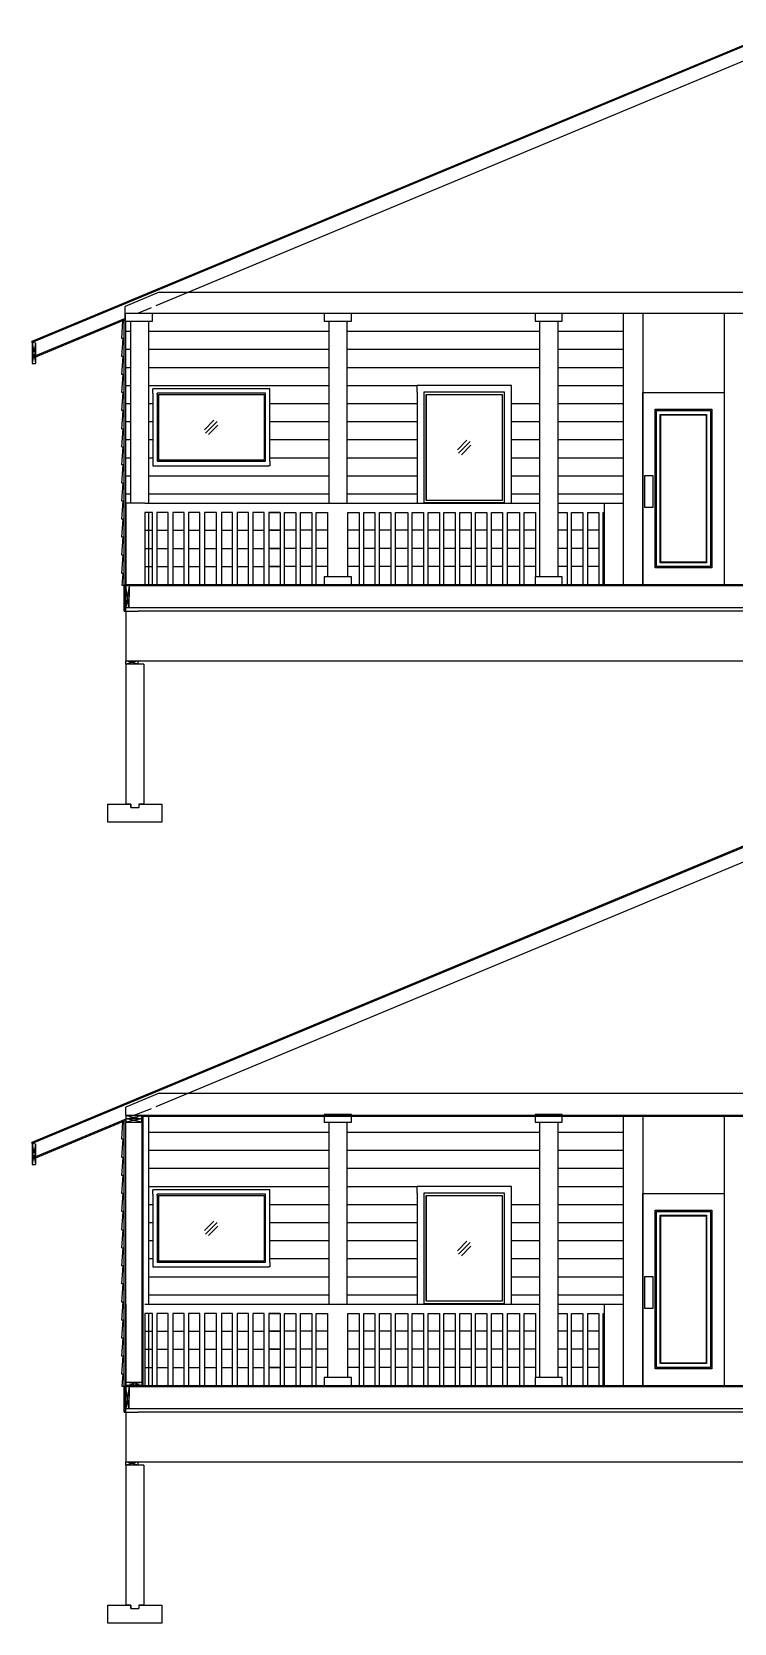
# Model space of a CAD drawing. Header units: inches. Extents: x -6828 to 2813, y -88 to 4822.
# Drawn here: x 1282 to 1593, y 361 to 1066 of the extents above; entities that cross this region are included whole.
import ezdxf

# ---------------------------------------------------------------- set-up
doc = ezdxf.new("R2010")
doc.units = ezdxf.units.IN

msp = doc.modelspace()

# ---------------------------------------------------------------- linework, layer by layer
for p, q in [((1611.47, 1065.79), (1282.31, 928.64)), ((1611.47, 1065.25), (1282.5, 928.18)), ((1611.47, 1058.75), (1337.16, 944.45)), ((1338.7, 950.51), (1323.66, 944.24)), ((1323.66, 941.08), (1323.66, 944.24)), ((1338.7, 950.51), (1871.24, 950.51)), ((1323.66, 938.83), (1284, 922.3)), ((1323.16, 938.08), (1284, 921.76)), ((1322.16, 930.08), (1322.64, 937.86)), ((1323.16, 809.33), (1323.16, 938.08)), ((1323.16, 938.08), (1323.66, 938.08)), ((1891.78, 941.08), (1323.66, 941.08)), ((1323.66, 938.08), (1323.66, 941.08)), ((1323.91, 809.33), (1323.91, 937.61)), ((1325.91, 937.61), (1325.91, 857.08)), ((1335.17, 943.62), (1329.06, 941.08)), ((1333.91, 937.61), (1333.91, 857.08)), ((1413.75, 937.61), (1413.75, 857.08)), ((1413.75, 937.53), (1413.91, 937.61)), ((1421.75, 937.53), (1421.59, 937.61)), ((1421.75, 937.61), (1421.75, 857.08)), ((1421.75, 937.61), (1421.75, 937.53)), ((1507.06, 937.61), (1507.06, 824.55)), ((1515.06, 937.61), (1515.06, 824.55)), ((1544.05, 941.08), (1544.05, 821.08)), ((1552.72, 941.08), (1552.72, 821.08)), ((1588.72, 941.08), (1588.72, 821.08)), ((1322.66, 930.08), (1322.16, 930.08)), ((1322.16, 922.08), (1322.66, 930.08)), ((1325.91, 933.08), (1323.91, 933.08)), ((1413.75, 933.08), (1333.91, 933.08)), ((1507.06, 933.08), (1421.75, 933.08)), ((1544.05, 933.08), (1515.06, 933.08)), ((1282.5, 928.18), (1282.31, 928.64)), ((1282.5, 928.18), (1284, 928.13)), ((1282.5, 928.18), (1282.5, 918.93)), ((1282.5, 928.18), (1284, 918.93)), ((1284, 928.13), (1282.5, 918.93)), ((1284, 928.13), (1284, 918.93)), ((1325.91, 925.08), (1323.91, 925.08)), ((1413.75, 925.08), (1333.91, 925.08)), ((1507.06, 925.08), (1421.75, 925.08)), ((1544.05, 925.08), (1515.06, 925.08)), ((1282.5, 918.93), (1284, 918.93)), ((1322.66, 922.08), (1322.16, 922.08)), ((1322.16, 914.08), (1322.66, 922.08)), ((1325.91, 917.08), (1323.91, 917.08)), ((1413.75, 917.08), (1333.91, 917.08)), ((1507.06, 917.08), (1421.75, 917.08)), ((1544.05, 917.08), (1515.06, 917.08)), ((1322.66, 914.08), (1322.16, 914.08)), ((1322.16, 906.08), (1322.66, 914.08)), ((1325.91, 909.08), (1323.91, 909.08)), ((1413.75, 909.08), (1333.91, 909.08)), ((1452.85, 909.08), (1421.75, 909.08)), ((1494.54, 909.23), (1452.85, 909.23)), ((1452.85, 906.23), (1452.85, 909.23)), ((1494.54, 857.08), (1494.54, 909.23)), ((1544.05, 909.08), (1515.06, 909.08)), ((1322.66, 906.08), (1322.16, 906.08)), ((1322.16, 898.08), (1322.66, 906.08)), ((1387.68, 907.73), (1335.85, 907.73)), ((1335.85, 905.73), (1335.85, 907.73)), ((1335.85, 905.73), (1335.85, 873.75)), ((1385.68, 905.73), (1337.85, 905.73)), ((1337.85, 905.23), (1337.85, 905.73)), ((1337.85, 905.23), (1337.85, 875.66)), ((1338.35, 905.23), (1338.35, 876.16)), ((1385.18, 905.23), (1385.18, 876.16)), ((1385.68, 875.66), (1385.68, 905.73)), ((1387.68, 875.66), (1387.68, 907.73)), ((1452.85, 906.23), (1452.85, 857.08)), ((1455.85, 906.23), (1455.85, 857.34)), ((1491.54, 906.23), (1455.85, 906.23)), ((1456.85, 905.23), (1456.85, 858.34)), ((1490.54, 905.23), (1490.54, 858.34)), ((1491.54, 857.34), (1491.54, 906.23)), ((1552.72, 821.08), (1552.72, 906.08)), ((1552.72, 906.08), (1588.72, 906.08)), ((1322.66, 898.08), (1322.16, 898.08)), ((1322.16, 890.01), (1322.66, 898.01)), ((1325.91, 901.08), (1323.91, 901.08)), ((1335.85, 901.08), (1333.91, 901.08)), ((1413.75, 901.08), (1387.68, 901.08)), ((1452.85, 901.08), (1421.75, 901.08)), ((1507.06, 901.08), (1494.54, 901.08)), ((1544.05, 901.08), (1515.06, 901.08)), ((1322.16, 882.01), (1322.66, 890.01)), ((1322.16, 890.01), (1322.66, 890.01)), ((1325.91, 893.08), (1323.91, 893.08)), ((1335.85, 893.08), (1333.91, 893.08)), ((1358.72, 889.63), (1362.92, 893.83)), ((1359.18, 888.11), (1364.35, 893.28)), ((1360.49, 887.43), (1364.69, 891.63)), ((1413.75, 893.08), (1387.68, 893.08)), ((1452.85, 893.08), (1421.75, 893.08)), ((1507.06, 893.08), (1494.54, 893.08)), ((1544.05, 893.08), (1515.06, 893.08)), ((1322.16, 874.01), (1322.66, 882.01)), ((1322.16, 882.01), (1322.66, 882.01)), ((1325.91, 885.08), (1323.91, 885.08)), ((1335.85, 885.08), (1333.91, 885.08)), ((1413.75, 885.08), (1387.68, 885.08)), ((1452.85, 885.08), (1421.75, 885.08)), ((1470.65, 880.71), (1474.86, 884.92)), ((1471.11, 879.2), (1476.28, 884.37)), ((1472.42, 878.52), (1476.62, 882.72)), ((1507.06, 885.08), (1494.54, 885.08)), ((1544.05, 885.08), (1515.06, 885.08)), ((1322.66, 874.01), (1322.16, 874.01)), ((1322.16, 866.01), (1322.66, 874.01)), ((1325.91, 877.08), (1323.91, 877.08)), ((1335.85, 877.08), (1333.91, 877.08)), ((1335.85, 873.75), (1335.85, 873.66)), ((1337.85, 875.66), (1385.68, 875.66)), ((1413.75, 877.08), (1387.68, 877.08)), ((1387.68, 875.66), (1387.68, 873.66)), ((1452.85, 877.08), (1421.75, 877.08)), ((1507.06, 877.08), (1494.54, 877.08)), ((1544.05, 877.08), (1515.06, 877.08)), ((1325.91, 869.08), (1323.91, 869.08)), ((1413.75, 869.08), (1333.91, 869.08)), ((1335.85, 873.66), (1387.24, 873.66)), ((1387.68, 873.66), (1387.24, 873.66)), ((1452.85, 869.08), (1421.75, 869.08)), ((1507.06, 869.08), (1494.54, 869.08)), ((1544.05, 869.08), (1515.06, 869.08)), ((1322.66, 866.01), (1322.16, 866.01)), ((1322.16, 858.01), (1322.66, 866.01)), ((1325.91, 861.08), (1323.91, 861.08)), ((1413.75, 861.08), (1333.91, 861.08)), ((1452.85, 861.08), (1421.75, 861.08)), ((1507.06, 861.08), (1494.54, 861.08)), ((1544.05, 861.08), (1515.06, 861.08)), ((1322.66, 858.01), (1322.16, 858.01)), ((1322.16, 850.01), (1322.66, 858.01)), ((1323.91, 857.08), (1323.91, 821.08)), ((1332.35, 857.08), (1323.91, 857.08)), ((1332.35, 857.08), (1413.75, 857.08)), ((1332.35, 852.9), (1332.35, 821.08)), ((1335.69, 852.9), (1332.35, 852.9)), ((1333.91, 852.9), (1333.91, 821.08)), ((1335.69, 821.08), (1335.69, 852.9)), ((1342.69, 852.9), (1337.69, 852.9)), ((1337.69, 852.9), (1337.69, 821.08)), ((1342.69, 852.9), (1337.69, 852.9)), ((1337.69, 852.9), (1337.69, 821.08)), ((1342.69, 821.08), (1342.69, 852.9)), ((1342.69, 821.08), (1342.69, 852.9)), ((1349.69, 852.9), (1344.69, 852.9)), ((1344.69, 852.9), (1344.69, 821.08)), ((1349.69, 821.08), (1349.69, 852.9)), ((1356.69, 852.9), (1351.69, 852.9)), ((1351.69, 852.9), (1351.69, 821.08)), ((1356.69, 821.08), (1356.69, 852.9)), ((1364.06, 852.9), (1358.69, 852.9)), ((1358.69, 852.9), (1358.69, 821.08)), ((1364.06, 821.08), (1364.06, 852.9)), ((1371.19, 852.9), (1366.19, 852.9)), ((1366.19, 852.9), (1366.19, 821.08)), ((1371.19, 821.08), (1371.19, 852.9)), ((1378.19, 852.9), (1373.19, 852.9)), ((1373.19, 852.9), (1373.19, 821.08)), ((1378.19, 821.08), (1378.19, 852.9)), ((1385.19, 852.9), (1380.19, 852.9)), ((1380.19, 852.9), (1380.19, 821.08)), ((1385.15, 857.08), (1413.75, 857.08)), ((1385.19, 821.08), (1385.19, 852.9)), ((1387.19, 852.9), (1392.19, 852.9)), ((1387.19, 852.9), (1387.19, 821.08)), ((1392.19, 852.9), (1387.19, 852.9)), ((1392.19, 852.9), (1387.19, 852.9)), ((1387.19, 852.9), (1387.19, 821.08)), ((1392.19, 852.9), (1392.19, 821.08)), ((1394.19, 852.9), (1399.19, 852.9)), ((1394.19, 821.08), (1394.19, 852.9)), ((1394.19, 852.9), (1399.19, 852.9)), ((1399.19, 852.9), (1399.19, 821.08)), ((1401.19, 852.9), (1406.19, 852.9)), ((1401.19, 821.08), (1401.19, 852.9)), ((1406.19, 852.9), (1406.19, 821.08)), ((1408.19, 852.9), (1413.15, 852.9)), ((1408.19, 852.9), (1413.19, 852.9)), ((1408.19, 821.08), (1408.19, 852.9)), ((1413.15, 852.9), (1413.15, 824.55)), ((1413.75, 857.08), (1421.75, 857.08)), ((1421.75, 857.08), (1452.85, 857.08)), ((1421.75, 857.08), (1452.85, 857.08)), ((1422.19, 852.9), (1427.19, 852.9)), ((1422.19, 824.55), (1422.19, 852.9)), ((1427.19, 852.9), (1427.19, 821.08)), ((1429.19, 852.9), (1434.19, 852.9)), ((1429.19, 821.08), (1429.19, 852.9)), ((1434.19, 852.9), (1434.19, 821.08)), ((1436.19, 852.9), (1441.19, 852.9)), ((1436.19, 821.08), (1436.19, 852.9)), ((1441.19, 852.9), (1441.19, 821.08)), ((1443.31, 852.9), (1448.69, 852.9)), ((1443.31, 821.08), (1443.31, 852.9)), ((1448.69, 852.9), (1448.69, 821.08)), ((1450.69, 852.9), (1455.69, 852.9)), ((1450.69, 821.08), (1450.69, 852.9)), ((1452.85, 857.08), (1494.54, 857.08)), ((1455.69, 852.9), (1455.69, 821.08)), ((1455.85, 857.34), (1491.54, 857.34)), ((1457.69, 852.9), (1462.69, 852.9)), ((1457.69, 821.08), (1457.69, 852.9)), ((1462.69, 852.9), (1462.69, 821.08)), ((1464.69, 852.9), (1469.69, 852.9)), ((1464.69, 821.08), (1464.69, 852.9)), ((1464.69, 852.9), (1469.69, 852.9)), ((1464.69, 821.08), (1464.69, 852.9)), ((1469.69, 852.9), (1469.69, 821.08)), ((1469.69, 852.9), (1469.69, 821.08)), ((1471.69, 852.9), (1476.69, 852.9)), ((1471.69, 821.08), (1471.69, 852.9)), ((1476.69, 852.9), (1476.69, 821.08)), ((1478.69, 852.9), (1483.69, 852.9)), ((1478.69, 821.08), (1478.69, 852.9)), ((1483.69, 852.9), (1483.69, 821.08)), ((1485.69, 852.9), (1490.69, 852.9)), ((1485.69, 821.08), (1485.69, 852.9)), ((1490.69, 852.9), (1490.69, 821.08)), ((1492.81, 852.9), (1498.19, 852.9)), ((1492.81, 821.08), (1492.81, 852.9)), ((1494.54, 857.08), (1507.06, 857.08)), ((1494.54, 857.08), (1507.06, 857.08)), ((1498.19, 852.9), (1498.19, 821.08)), ((1500.19, 852.9), (1505.19, 852.9)), ((1500.19, 821.08), (1500.19, 852.9)), ((1505.19, 852.9), (1505.19, 824.55)), ((1515.06, 857.08), (1544.05, 857.08)), ((1515.06, 857.08), (1544.05, 857.08)), ((1515.06, 852.9), (1519.19, 852.9)), ((1515.06, 852.9), (1519.19, 852.9)), ((1519.19, 852.9), (1519.19, 821.08)), ((1519.19, 852.9), (1519.19, 821.08)), ((1521.19, 852.9), (1526.19, 852.9)), ((1521.19, 821.08), (1521.19, 852.9)), ((1526.19, 852.9), (1526.19, 821.08)), ((1528.19, 852.9), (1533.19, 852.9)), ((1528.19, 852.9), (1528.19, 821.08)), ((1533.19, 852.9), (1533.19, 821.08)), ((1533.19, 852.9), (1533.19, 821.08)), ((1535.19, 821.08), (1535.19, 852.9)), ((1535.19, 852.9), (1535.6, 852.9)), ((1535.6, 857.08), (1535.6, 821.08)), ((1535.6, 857.08), (1535.6, 821.08)), ((1544.05, 857.08), (1544.05, 821.08)), ((1544.05, 857.08), (1544.05, 821.08)), ((1322.66, 850.01), (1322.16, 850.01)), ((1322.16, 842.01), (1322.66, 850.01)), ((1387.19, 852.38), (1387.19, 820.56)), ((1322.66, 842.01), (1322.16, 842.01)), ((1322.16, 834.01), (1322.66, 842.01)), ((1332.35, 845.08), (1335.69, 845.08)), ((1332.35, 845.08), (1335.69, 845.08)), ((1337.69, 845.08), (1342.69, 845.08)), ((1337.69, 845.08), (1342.69, 845.08)), ((1344.69, 845.08), (1349.69, 845.08)), ((1344.69, 845.08), (1349.69, 845.08)), ((1351.69, 845.08), (1356.69, 845.08)), ((1351.69, 845.08), (1356.69, 845.08)), ((1358.69, 845.08), (1364.06, 845.08)), ((1358.69, 845.08), (1364.06, 845.08)), ((1366.19, 845.08), (1371.19, 845.08)), ((1366.19, 845.08), (1371.19, 845.08)), ((1373.19, 845.08), (1378.19, 845.08)), ((1373.19, 845.08), (1378.19, 845.08)), ((1380.19, 845.08), (1385.19, 845.08)), ((1380.19, 845.08), (1385.19, 845.08)), ((1392.19, 845.08), (1387.19, 845.08)), ((1392.19, 845.08), (1387.19, 845.08)), ((1387.19, 845.08), (1392.19, 845.08)), ((1399.19, 845.08), (1394.19, 845.08)), ((1399.19, 845.08), (1394.19, 845.08)), ((1406.19, 845.08), (1401.19, 845.08)), ((1406.19, 845.08), (1401.19, 845.08)), ((1413.15, 845.08), (1408.19, 845.08)), ((1413.15, 845.08), (1408.19, 845.08)), ((1413.19, 845.08), (1413.15, 845.08)), ((1427.19, 845.08), (1422.19, 845.08)), ((1427.19, 845.08), (1422.19, 845.08)), ((1434.19, 845.08), (1429.19, 845.08)), ((1434.19, 845.08), (1429.19, 845.08)), ((1441.19, 845.08), (1436.19, 845.08)), ((1441.19, 845.08), (1436.19, 845.08)), ((1448.69, 845.08), (1443.31, 845.08)), ((1448.69, 845.08), (1443.31, 845.08)), ((1455.69, 845.08), (1450.69, 845.08)), ((1455.69, 845.08), (1450.69, 845.08)), ((1462.69, 845.08), (1457.69, 845.08)), ((1462.69, 845.08), (1457.69, 845.08)), ((1469.69, 845.08), (1464.69, 845.08)), ((1469.69, 845.08), (1464.69, 845.08)), ((1476.69, 845.08), (1471.69, 845.08)), ((1476.69, 845.08), (1471.69, 845.08)), ((1483.69, 845.08), (1478.69, 845.08)), ((1483.69, 845.08), (1478.69, 845.08)), ((1490.69, 845.08), (1485.69, 845.08)), ((1490.69, 845.08), (1485.69, 845.08)), ((1498.19, 845.08), (1492.81, 845.08)), ((1498.19, 845.08), (1492.81, 845.08)), ((1505.19, 845.08), (1500.19, 845.08)), ((1505.19, 845.08), (1500.19, 845.08)), ((1519.19, 845.08), (1515.06, 845.08)), ((1519.19, 845.08), (1515.06, 845.08)), ((1526.19, 845.08), (1521.19, 845.08)), ((1526.19, 845.08), (1521.19, 845.08)), ((1533.19, 845.08), (1528.19, 845.08)), ((1533.19, 845.08), (1528.19, 845.08)), ((1535.6, 845.08), (1535.19, 845.08)), ((1535.6, 845.08), (1535.19, 845.08)), ((1322.66, 834.01), (1322.16, 834.01)), ((1322.16, 826.01), (1322.66, 834.01)), ((1332.35, 837.08), (1335.69, 837.08)), ((1337.69, 837.08), (1342.69, 837.08)), ((1344.69, 837.08), (1349.69, 837.08)), ((1351.69, 837.08), (1356.69, 837.08)), ((1358.69, 837.08), (1363.28, 837.08)), ((1363.28, 837.08), (1364.06, 837.08)), ((1366.19, 837.08), (1371.19, 837.08)), ((1373.19, 837.08), (1378.19, 837.08)), ((1380.19, 837.08), (1385.19, 837.08)), ((1392.19, 837.08), (1387.19, 837.08)), ((1387.19, 837.08), (1392.19, 837.08)), ((1399.19, 837.08), (1394.19, 837.08)), ((1406.19, 837.08), (1401.19, 837.08)), ((1413.19, 837.08), (1408.19, 837.08)), ((1427.19, 837.08), (1422.19, 837.08)), ((1434.19, 837.08), (1429.19, 837.08)), ((1441.19, 837.08), (1436.19, 837.08)), ((1448.69, 837.08), (1443.31, 837.08)), ((1455.69, 837.08), (1450.69, 837.08)), ((1462.69, 837.08), (1457.69, 837.08)), ((1469.69, 837.08), (1464.69, 837.08)), ((1476.69, 837.08), (1471.69, 837.08)), ((1483.69, 837.08), (1478.69, 837.08)), ((1490.69, 837.08), (1485.69, 837.08)), ((1493.59, 837.08), (1492.81, 837.08)), ((1498.19, 837.08), (1493.59, 837.08)), ((1505.19, 837.08), (1500.19, 837.08)), ((1519.19, 837.08), (1515.06, 837.08)), ((1526.19, 837.08), (1521.19, 837.08)), ((1533.19, 837.08), (1528.19, 837.08)), ((1535.6, 837.08), (1535.19, 837.08)), ((1322.66, 826.01), (1322.16, 826.01)), ((1322.32, 820.58), (1322.66, 826.01)), ((1332.35, 829.08), (1335.69, 829.08)), ((1337.69, 829.08), (1342.69, 829.08)), ((1344.69, 829.08), (1349.69, 829.08)), ((1351.69, 829.08), (1356.69, 829.08)), ((1358.69, 829.08), (1364.06, 829.08)), ((1366.19, 829.08), (1371.19, 829.08)), ((1373.19, 829.08), (1378.19, 829.08)), ((1380.19, 829.08), (1385.19, 829.08)), ((1392.19, 829.08), (1387.19, 829.08)), ((1387.19, 829.08), (1392.19, 829.08)), ((1399.19, 829.08), (1394.19, 829.08)), ((1406.19, 829.08), (1401.19, 829.08)), ((1413.15, 829.08), (1408.19, 829.08)), ((1413.19, 829.08), (1413.15, 829.08)), ((1427.19, 829.08), (1422.19, 829.08)), ((1434.19, 829.08), (1429.19, 829.08)), ((1441.19, 829.08), (1436.19, 829.08)), ((1448.69, 829.08), (1443.31, 829.08)), ((1455.69, 829.08), (1450.69, 829.08)), ((1462.69, 829.08), (1457.69, 829.08)), ((1469.69, 829.08), (1464.69, 829.08)), ((1476.69, 829.08), (1471.69, 829.08)), ((1483.69, 829.08), (1478.69, 829.08)), ((1490.69, 829.08), (1485.69, 829.08)), ((1498.19, 829.08), (1492.81, 829.08)), ((1505.19, 829.08), (1500.19, 829.08)), ((1519.19, 829.08), (1515.06, 829.08)), ((1526.19, 829.08), (1521.19, 829.08)), ((1533.19, 829.08), (1528.19, 829.08)), ((1535.6, 829.08), (1535.19, 829.08)), ((1323.16, 820.58), (1322.32, 820.58)), ((1323.16, 821.08), (1323.16, 820.58)), ((1323.16, 820.58), (1899.78, 820.58)), ((1323.16, 820.58), (1323.16, 810.83)), ((1323.91, 821.08), (1323.91, 822.58)), ((1323.91, 821.08), (1899.78, 821.08)), ((1323.91, 820.58), (1325.41, 820.56)), ((1325.28, 810.83), (1323.91, 820.58)), ((1325.41, 820.56), (1323.91, 810.83)), ((1325.41, 820.56), (1325.28, 810.83)), ((1323.16, 810.83), (1323.16, 809.33)), ((1323.16, 810.83), (1323.16, 809.33)), ((1323.91, 810.83), (1899.78, 810.83)), ((1323.16, 809.33), (1328.66, 809.33)), ((1323.16, 809.33), (1329.41, 809.33)), ((1323.91, 809.33), (1329.41, 809.33)), ((1323.91, 809.33), (1323.91, 787.33)), ((1899.03, 809.33), (1329.41, 809.33)), ((1329.41, 785.83), (1323.91, 787.33)), ((1329.41, 787.33), (1323.91, 785.83)), ((1323.91, 787.33), (1899.78, 787.33)), ((1323.91, 787.33), (1329.41, 787.33)), ((1323.91, 785.83), (1323.91, 787.33)), ((1323.91, 785.83), (1323.91, 723.83)), ((1331.91, 785.83), (1323.91, 785.83)), ((1329.41, 785.83), (1329.41, 787.33)), ((1331.91, 785.83), (1331.91, 779.83)), ((1331.91, 779.83), (1331.91, 723.83)), ((1326.16, 723.83), (1323.91, 723.83)), ((1326.16, 723.83), (1326.16, 722.33)), ((1326.16, 722.33), (1329.66, 722.33)), ((1331.91, 723.83), (1329.66, 723.83)), ((1611.47, 711.17), (1282.31, 574.01)), ((1611.47, 710.62), (1282.5, 573.55)), ((1611.47, 704.12), (1337.16, 589.83)), ((1338.7, 595.88), (1323.91, 589.72)), ((1338.7, 595.88), (1871.24, 595.88)), ((1323.91, 585.98), (1323.91, 589.72)), ((1892.03, 585.98), (1323.91, 585.98)), ((1323.91, 585.98), (1330.94, 584.48)), ((1323.94, 584.48), (1330.94, 585.98)), ((1335.17, 589), (1327.42, 585.98)), ((1892.03, 585.48), (1330.94, 585.48)), ((1331.44, 585.98), (1331.44, 466.45)), ((1333.91, 585.48), (1333.91, 502.45)), ((1544.05, 585.98), (1544.05, 466.45)), ((1552.72, 585.98), (1552.72, 466.45)), ((1588.72, 585.98), (1588.72, 466.45)), ((1323.91, 584.31), (1284, 567.68)), ((1323.91, 583.76), (1284, 567.14)), ((1322.16, 575.45), (1322.64, 583.24)), ((1323.16, 454.7), (1323.16, 583.45)), ((1330.94, 584.48), (1323.91, 582.98)), ((1330.94, 582.98), (1323.91, 584.48)), ((1323.91, 454.7), (1323.91, 582.98)), ((1330.94, 584.48), (1323.94, 584.48)), ((1330.94, 582.98), (1330.94, 466.45)), ((1413.75, 578.45), (1333.91, 578.45)), ((1413.75, 582.98), (1413.75, 502.45)), ((1413.75, 582.91), (1413.91, 582.98)), ((1421.75, 582.91), (1421.59, 582.98)), ((1421.75, 582.98), (1421.75, 502.45)), ((1421.75, 582.98), (1421.75, 582.91)), ((1507.06, 578.45), (1421.75, 578.45)), ((1507.06, 582.98), (1507.06, 469.92)), ((1515.06, 582.98), (1515.06, 469.92)), ((1544.05, 578.45), (1515.06, 578.45)), ((1282.5, 573.55), (1282.31, 574.01)), ((1282.5, 573.55), (1284, 573.5)), ((1282.5, 573.55), (1282.5, 564.3)), ((1282.5, 573.55), (1284, 564.3)), ((1284, 573.5), (1282.5, 564.3)), ((1284, 573.5), (1284, 564.3)), ((1322.66, 575.45), (1322.16, 575.45)), ((1322.16, 567.45), (1322.66, 575.45)), ((1282.5, 564.3), (1284, 564.3)), ((1322.66, 567.45), (1322.16, 567.45)), ((1322.16, 559.45), (1322.66, 567.45)), ((1413.75, 570.45), (1333.91, 570.45)), ((1507.06, 570.45), (1421.75, 570.45)), ((1544.05, 570.45), (1515.06, 570.45)), ((1322.66, 559.45), (1322.16, 559.45)), ((1322.16, 551.45), (1322.66, 559.45)), ((1413.75, 562.45), (1333.91, 562.45)), ((1507.06, 562.45), (1421.75, 562.45)), ((1544.05, 562.45), (1515.06, 562.45)), ((1322.66, 551.45), (1322.16, 551.45)), ((1322.16, 543.45), (1322.66, 551.45)), ((1413.75, 554.45), (1333.91, 554.45)), ((1387.68, 553.11), (1335.85, 553.11)), ((1335.85, 551.11), (1335.85, 553.11)), ((1335.85, 551.11), (1335.85, 519.13)), ((1385.68, 551.11), (1337.85, 551.11)), ((1337.85, 550.61), (1337.85, 551.11)), ((1337.85, 550.61), (1337.85, 521.04)), ((1338.35, 550.61), (1338.35, 521.54)), ((1385.18, 550.61), (1385.18, 521.54)), ((1385.68, 521.04), (1385.68, 551.11)), ((1387.68, 521.04), (1387.68, 553.11)), ((1452.85, 554.45), (1421.75, 554.45)), ((1494.54, 554.61), (1452.85, 554.61)), ((1452.85, 551.61), (1452.85, 554.61)), ((1452.85, 551.61), (1452.85, 502.45)), ((1455.85, 551.61), (1455.85, 502.71)), ((1491.54, 551.61), (1455.85, 551.61)), ((1456.85, 550.61), (1456.85, 503.71)), ((1490.54, 550.61), (1490.54, 503.71)), ((1491.54, 502.71), (1491.54, 551.61)), ((1494.54, 502.45), (1494.54, 554.61)), ((1544.05, 554.45), (1515.06, 554.45)), ((1552.72, 466.45), (1552.72, 551.45)), ((1552.72, 551.45), (1588.72, 551.45)), ((1322.66, 543.45), (1322.16, 543.45)), ((1322.16, 535.39), (1322.66, 543.39)), ((1335.85, 546.45), (1333.91, 546.45)), ((1413.75, 546.45), (1387.68, 546.45)), ((1452.85, 546.45), (1421.75, 546.45)), ((1507.06, 546.45), (1494.54, 546.45)), ((1544.05, 546.45), (1515.06, 546.45)), ((1335.85, 538.45), (1333.91, 538.45)), ((1358.72, 535), (1362.92, 539.21)), ((1359.18, 533.49), (1364.35, 538.66)), ((1360.49, 532.81), (1364.69, 537.01)), ((1413.75, 538.45), (1387.68, 538.45)), ((1452.85, 538.45), (1421.75, 538.45)), ((1507.06, 538.45), (1494.54, 538.45)), ((1544.05, 538.45), (1515.06, 538.45)), ((1322.16, 527.39), (1322.66, 535.39)), ((1322.16, 535.39), (1322.66, 535.39)), ((1335.85, 530.45), (1333.91, 530.45)), ((1413.75, 530.45), (1387.68, 530.45)), ((1452.85, 530.45), (1421.75, 530.45)), ((1470.65, 526.09), (1474.86, 530.29)), ((1471.11, 524.57), (1476.28, 529.74)), ((1507.06, 530.45), (1494.54, 530.45)), ((1544.05, 530.45), (1515.06, 530.45)), ((1322.16, 519.39), (1322.66, 527.39)), ((1322.16, 527.39), (1322.66, 527.39)), ((1335.85, 522.45), (1333.91, 522.45)), ((1413.75, 522.45), (1387.68, 522.45)), ((1452.85, 522.45), (1421.75, 522.45)), ((1472.42, 523.89), (1476.62, 528.1)), ((1507.06, 522.45), (1494.54, 522.45)), ((1544.05, 522.45), (1515.06, 522.45)), ((1322.66, 519.39), (1322.16, 519.39)), ((1322.16, 511.39), (1322.66, 519.39)), ((1413.75, 514.45), (1333.91, 514.45)), ((1335.85, 519.13), (1335.85, 519.04)), ((1335.85, 519.04), (1387.24, 519.04)), ((1337.85, 521.04), (1385.68, 521.04)), ((1387.68, 519.04), (1387.24, 519.04)), ((1387.68, 521.04), (1387.68, 519.04)), ((1452.85, 514.45), (1421.75, 514.45)), ((1507.06, 514.45), (1494.54, 514.45)), ((1544.05, 514.45), (1515.06, 514.45)), ((1322.66, 511.39), (1322.16, 511.39)), ((1322.16, 503.39), (1322.66, 511.39)), ((1322.66, 503.39), (1322.16, 503.39)), ((1322.16, 495.39), (1322.66, 503.39)), ((1323.91, 502.45), (1323.91, 466.45)), ((1332.35, 502.45), (1413.75, 502.45)), ((1413.75, 506.45), (1333.91, 506.45)), ((1385.15, 502.45), (1413.75, 502.45)), ((1413.75, 502.45), (1421.75, 502.45)), ((1452.85, 506.45), (1421.75, 506.45)), ((1421.75, 502.45), (1452.85, 502.45)), ((1421.75, 502.45), (1452.85, 502.45)), ((1452.85, 502.45), (1494.54, 502.45)), ((1455.85, 502.71), (1491.54, 502.71)), ((1507.06, 506.45), (1494.54, 506.45)), ((1494.54, 502.45), (1507.06, 502.45)), ((1494.54, 502.45), (1507.06, 502.45)), ((1544.05, 506.45), (1515.06, 506.45)), ((1515.06, 502.45), (1544.05, 502.45)), ((1515.06, 502.45), (1544.05, 502.45)), ((1535.6, 502.45), (1535.6, 466.45)), ((1535.6, 502.45), (1535.6, 466.45)), ((1544.05, 502.45), (1544.05, 466.45)), ((1544.05, 502.45), (1544.05, 466.45)), ((1322.66, 495.39), (1322.16, 495.39)), ((1322.16, 487.39), (1322.66, 495.39)), ((1332.35, 498.27), (1332.35, 466.45)), ((1335.69, 498.27), (1332.35, 498.27)), ((1333.91, 498.27), (1333.91, 466.45)), ((1335.69, 466.45), (1335.69, 498.27)), ((1342.69, 498.27), (1337.69, 498.27)), ((1337.69, 498.27), (1337.69, 466.45)), ((1342.69, 498.27), (1337.69, 498.27)), ((1337.69, 498.27), (1337.69, 466.45)), ((1342.69, 466.45), (1342.69, 498.27)), ((1342.69, 466.45), (1342.69, 498.27)), ((1349.69, 498.27), (1344.69, 498.27)), ((1344.69, 498.27), (1344.69, 466.45)), ((1349.69, 466.45), (1349.69, 498.27)), ((1356.69, 498.27), (1351.69, 498.27)), ((1351.69, 498.27), (1351.69, 466.45)), ((1356.69, 466.45), (1356.69, 498.27)), ((1364.06, 498.27), (1358.69, 498.27)), ((1358.69, 498.27), (1358.69, 466.45)), ((1364.06, 466.45), (1364.06, 498.27)), ((1371.19, 498.27), (1366.19, 498.27)), ((1366.19, 498.27), (1366.19, 466.45)), ((1371.19, 466.45), (1371.19, 498.27)), ((1378.19, 498.27), (1373.19, 498.27)), ((1373.19, 498.27), (1373.19, 466.45)), ((1378.19, 466.45), (1378.19, 498.27)), ((1385.19, 498.27), (1380.19, 498.27)), ((1380.19, 498.27), (1380.19, 466.45)), ((1385.19, 466.45), (1385.19, 498.27)), ((1387.19, 498.27), (1392.19, 498.27)), ((1387.19, 498.27), (1387.19, 466.45)), ((1392.19, 498.27), (1387.19, 498.27)), ((1392.19, 498.27), (1387.19, 498.27)), ((1387.19, 498.27), (1387.19, 466.45)), ((1387.19, 497.76), (1387.19, 465.94)), ((1392.19, 498.27), (1392.19, 466.45)), ((1394.19, 498.27), (1399.19, 498.27)), ((1394.19, 466.45), (1394.19, 498.27)), ((1394.19, 498.27), (1399.19, 498.27)), ((1399.19, 498.27), (1399.19, 466.45)), ((1401.19, 498.27), (1406.19, 498.27)), ((1401.19, 466.45), (1401.19, 498.27)), ((1406.19, 498.27), (1406.19, 466.45)), ((1408.19, 498.27), (1413.15, 498.27)), ((1408.19, 498.27), (1413.19, 498.27)), ((1408.19, 466.45), (1408.19, 498.27)), ((1413.15, 498.27), (1413.15, 469.92)), ((1422.19, 498.27), (1427.19, 498.27)), ((1422.19, 469.92), (1422.19, 498.27)), ((1427.19, 498.27), (1427.19, 466.45)), ((1429.19, 498.27), (1434.19, 498.27)), ((1429.19, 466.45), (1429.19, 498.27)), ((1434.19, 498.27), (1434.19, 466.45)), ((1436.19, 498.27), (1441.19, 498.27)), ((1436.19, 466.45), (1436.19, 498.27)), ((1441.19, 498.27), (1441.19, 466.45)), ((1443.31, 498.27), (1448.69, 498.27)), ((1443.31, 466.45), (1443.31, 498.27)), ((1448.69, 498.27), (1448.69, 466.45)), ((1450.69, 498.27), (1455.69, 498.27)), ((1450.69, 466.45), (1450.69, 498.27)), ((1455.69, 498.27), (1455.69, 466.45)), ((1457.69, 498.27), (1462.69, 498.27)), ((1457.69, 466.45), (1457.69, 498.27)), ((1462.69, 498.27), (1462.69, 466.45)), ((1464.69, 498.27), (1469.69, 498.27)), ((1464.69, 466.45), (1464.69, 498.27)), ((1464.69, 498.27), (1469.69, 498.27)), ((1464.69, 466.45), (1464.69, 498.27)), ((1469.69, 498.27), (1469.69, 466.45)), ((1469.69, 498.27), (1469.69, 466.45)), ((1471.69, 498.27), (1476.69, 498.27)), ((1471.69, 466.45), (1471.69, 498.27)), ((1476.69, 498.27), (1476.69, 466.45)), ((1478.69, 498.27), (1483.69, 498.27)), ((1478.69, 466.45), (1478.69, 498.27)), ((1483.69, 498.27), (1483.69, 466.45)), ((1485.69, 498.27), (1490.69, 498.27)), ((1485.69, 466.45), (1485.69, 498.27)), ((1490.69, 498.27), (1490.69, 466.45)), ((1492.81, 498.27), (1498.19, 498.27)), ((1492.81, 466.45), (1492.81, 498.27)), ((1498.19, 498.27), (1498.19, 466.45)), ((1500.19, 498.27), (1505.19, 498.27)), ((1500.19, 466.45), (1500.19, 498.27)), ((1505.19, 498.27), (1505.19, 469.92)), ((1515.06, 498.27), (1519.19, 498.27)), ((1515.06, 498.27), (1519.19, 498.27)), ((1519.19, 498.27), (1519.19, 466.45)), ((1519.19, 498.27), (1519.19, 466.45)), ((1521.19, 498.27), (1526.19, 498.27)), ((1521.19, 466.45), (1521.19, 498.27)), ((1526.19, 498.27), (1526.19, 466.45)), ((1528.19, 498.27), (1533.19, 498.27)), ((1528.19, 498.27), (1528.19, 466.45)), ((1533.19, 498.27), (1533.19, 466.45)), ((1533.19, 498.27), (1533.19, 466.45)), ((1535.19, 466.45), (1535.19, 498.27)), ((1535.19, 498.27), (1535.6, 498.27)), ((1322.66, 487.39), (1322.16, 487.39)), ((1322.16, 479.39), (1322.66, 487.39)), ((1332.35, 490.45), (1335.69, 490.45)), ((1332.35, 490.45), (1335.69, 490.45)), ((1337.69, 490.45), (1342.69, 490.45)), ((1337.69, 490.45), (1342.69, 490.45)), ((1344.69, 490.45), (1349.69, 490.45)), ((1344.69, 490.45), (1349.69, 490.45)), ((1351.69, 490.45), (1356.69, 490.45)), ((1351.69, 490.45), (1356.69, 490.45)), ((1358.69, 490.45), (1364.06, 490.45)), ((1358.69, 490.45), (1364.06, 490.45)), ((1366.19, 490.45), (1371.19, 490.45)), ((1366.19, 490.45), (1371.19, 490.45)), ((1373.19, 490.45), (1378.19, 490.45)), ((1373.19, 490.45), (1378.19, 490.45)), ((1380.19, 490.45), (1385.19, 490.45)), ((1380.19, 490.45), (1385.19, 490.45)), ((1392.19, 490.45), (1387.19, 490.45)), ((1392.19, 490.45), (1387.19, 490.45)), ((1387.19, 490.45), (1392.19, 490.45)), ((1399.19, 490.45), (1394.19, 490.45)), ((1399.19, 490.45), (1394.19, 490.45)), ((1406.19, 490.45), (1401.19, 490.45)), ((1406.19, 490.45), (1401.19, 490.45)), ((1413.15, 490.45), (1408.19, 490.45)), ((1413.15, 490.45), (1408.19, 490.45)), ((1413.19, 490.45), (1413.15, 490.45)), ((1427.19, 490.45), (1422.19, 490.45)), ((1427.19, 490.45), (1422.19, 490.45)), ((1434.19, 490.45), (1429.19, 490.45)), ((1434.19, 490.45), (1429.19, 490.45)), ((1441.19, 490.45), (1436.19, 490.45)), ((1441.19, 490.45), (1436.19, 490.45)), ((1448.69, 490.45), (1443.31, 490.45)), ((1448.69, 490.45), (1443.31, 490.45)), ((1455.69, 490.45), (1450.69, 490.45)), ((1455.69, 490.45), (1450.69, 490.45)), ((1462.69, 490.45), (1457.69, 490.45)), ((1462.69, 490.45), (1457.69, 490.45)), ((1469.69, 490.45), (1464.69, 490.45)), ((1469.69, 490.45), (1464.69, 490.45)), ((1476.69, 490.45), (1471.69, 490.45)), ((1476.69, 490.45), (1471.69, 490.45)), ((1483.69, 490.45), (1478.69, 490.45)), ((1483.69, 490.45), (1478.69, 490.45)), ((1490.69, 490.45), (1485.69, 490.45)), ((1490.69, 490.45), (1485.69, 490.45)), ((1498.19, 490.45), (1492.81, 490.45)), ((1498.19, 490.45), (1492.81, 490.45)), ((1505.19, 490.45), (1500.19, 490.45)), ((1505.19, 490.45), (1500.19, 490.45)), ((1519.19, 490.45), (1515.06, 490.45)), ((1519.19, 490.45), (1515.06, 490.45)), ((1526.19, 490.45), (1521.19, 490.45)), ((1526.19, 490.45), (1521.19, 490.45)), ((1533.19, 490.45), (1528.19, 490.45)), ((1533.19, 490.45), (1528.19, 490.45)), ((1535.6, 490.45), (1535.19, 490.45)), ((1535.6, 490.45), (1535.19, 490.45)), ((1322.66, 479.39), (1322.16, 479.39)), ((1322.16, 471.39), (1322.66, 479.39)), ((1332.35, 482.45), (1335.69, 482.45)), ((1337.69, 482.45), (1342.69, 482.45)), ((1344.69, 482.45), (1349.69, 482.45)), ((1351.69, 482.45), (1356.69, 482.45)), ((1358.69, 482.45), (1363.28, 482.45)), ((1363.28, 482.45), (1364.06, 482.45)), ((1366.19, 482.45), (1371.19, 482.45)), ((1373.19, 482.45), (1378.19, 482.45)), ((1380.19, 482.45), (1385.19, 482.45)), ((1392.19, 482.45), (1387.19, 482.45)), ((1387.19, 482.45), (1392.19, 482.45)), ((1399.19, 482.45), (1394.19, 482.45)), ((1406.19, 482.45), (1401.19, 482.45)), ((1413.19, 482.45), (1408.19, 482.45)), ((1427.19, 482.45), (1422.19, 482.45)), ((1434.19, 482.45), (1429.19, 482.45)), ((1441.19, 482.45), (1436.19, 482.45)), ((1448.69, 482.45), (1443.31, 482.45)), ((1455.69, 482.45), (1450.69, 482.45)), ((1462.69, 482.45), (1457.69, 482.45)), ((1469.69, 482.45), (1464.69, 482.45)), ((1476.69, 482.45), (1471.69, 482.45)), ((1483.69, 482.45), (1478.69, 482.45)), ((1490.69, 482.45), (1485.69, 482.45)), ((1493.59, 482.45), (1492.81, 482.45)), ((1498.19, 482.45), (1493.59, 482.45)), ((1505.19, 482.45), (1500.19, 482.45)), ((1519.19, 482.45), (1515.06, 482.45)), ((1526.19, 482.45), (1521.19, 482.45)), ((1533.19, 482.45), (1528.19, 482.45)), ((1535.6, 482.45), (1535.19, 482.45)), ((1332.35, 474.45), (1335.69, 474.45)), ((1337.69, 474.45), (1342.69, 474.45)), ((1344.69, 474.45), (1349.69, 474.45)), ((1351.69, 474.45), (1356.69, 474.45)), ((1358.69, 474.45), (1364.06, 474.45)), ((1366.19, 474.45), (1371.19, 474.45)), ((1373.19, 474.45), (1378.19, 474.45)), ((1380.19, 474.45), (1385.19, 474.45)), ((1392.19, 474.45), (1387.19, 474.45)), ((1387.19, 474.45), (1392.19, 474.45)), ((1399.19, 474.45), (1394.19, 474.45)), ((1406.19, 474.45), (1401.19, 474.45)), ((1413.15, 474.45), (1408.19, 474.45)), ((1413.19, 474.45), (1413.15, 474.45)), ((1427.19, 474.45), (1422.19, 474.45)), ((1434.19, 474.45), (1429.19, 474.45)), ((1441.19, 474.45), (1436.19, 474.45)), ((1448.69, 474.45), (1443.31, 474.45)), ((1455.69, 474.45), (1450.69, 474.45)), ((1462.69, 474.45), (1457.69, 474.45)), ((1469.69, 474.45), (1464.69, 474.45)), ((1476.69, 474.45), (1471.69, 474.45)), ((1483.69, 474.45), (1478.69, 474.45)), ((1490.69, 474.45), (1485.69, 474.45)), ((1498.19, 474.45), (1492.81, 474.45)), ((1505.19, 474.45), (1500.19, 474.45)), ((1519.19, 474.45), (1515.06, 474.45)), ((1526.19, 474.45), (1521.19, 474.45)), ((1533.19, 474.45), (1528.19, 474.45)), ((1535.6, 474.45), (1535.19, 474.45)), ((1322.66, 471.39), (1322.16, 471.39)), ((1322.32, 465.95), (1322.66, 471.39)), ((1323.16, 465.95), (1322.32, 465.95)), ((1323.16, 466.45), (1323.16, 465.95)), ((1323.16, 465.95), (1899.78, 465.95)), ((1323.16, 465.95), (1323.16, 456.2)), ((1323.16, 465.95), (1899.78, 465.95)), ((1323.91, 466.45), (1323.91, 467.95)), ((1323.91, 466.45), (1330.94, 467.95)), ((1330.94, 466.45), (1323.91, 467.95)), ((1323.91, 467.95), (1330.94, 467.95)), ((1323.91, 466.45), (1899.78, 466.45)), ((1330.94, 466.45), (1323.91, 466.45)), ((1323.91, 466.45), (1899.78, 466.45)), ((1323.91, 465.95), (1325.41, 465.93)), ((1325.28, 456.2), (1323.91, 465.95)), ((1325.41, 465.93), (1323.91, 456.2)), ((1325.41, 465.93), (1325.28, 456.2)), ((1330.94, 466.45), (1899.78, 466.45)), ((1323.16, 456.2), (1323.16, 454.7)), ((1323.16, 456.2), (1323.16, 454.7)), ((1323.16, 454.7), (1328.66, 454.7)), ((1323.16, 454.7), (1329.41, 454.7)), ((1323.91, 456.2), (1899.78, 456.2)), ((1323.91, 454.7), (1329.41, 454.7)), ((1323.91, 454.7), (1323.91, 432.7)), ((1899.03, 454.7), (1329.41, 454.7)), ((1329.41, 431.2), (1323.91, 432.7)), ((1329.41, 432.7), (1323.91, 431.2)), ((1323.91, 432.7), (1899.78, 432.7)), ((1323.91, 432.7), (1329.41, 432.7)), ((1323.91, 431.2), (1323.91, 432.7)), ((1323.91, 431.2), (1323.91, 369.2)), ((1331.91, 431.2), (1323.91, 431.2)), ((1329.41, 431.2), (1329.41, 432.7)), ((1331.91, 431.2), (1331.91, 425.2)), ((1331.91, 425.2), (1331.91, 369.2)), ((1326.16, 369.2), (1323.91, 369.2)), ((1326.16, 369.2), (1326.16, 367.7)), ((1326.16, 367.7), (1329.66, 367.7)), ((1331.91, 369.2), (1329.66, 369.2))]:
    msp.add_line(p, q)
for points in [[(1323.66, 937.61), (1335.66, 937.61), (1335.66, 941.08), (1323.66, 941.08)], [(1411.75, 937.61), (1423.75, 937.61), (1423.75, 941.08), (1411.75, 941.08)], [(1505.06, 937.61), (1517.06, 937.61), (1517.06, 941.08), (1505.06, 941.08)], [(1338.35, 905.23), (1385.18, 905.23), (1385.18, 876.16), (1338.35, 876.16)], [(1456.85, 905.23), (1490.54, 905.23), (1490.54, 858.34), (1456.85, 858.34)], [(1558.22, 898.65), (1583.23, 898.65), (1583.23, 828.5), (1558.22, 828.5)], [(1558.22, 898.65), (1583.23, 898.65), (1583.23, 828.5), (1558.22, 828.5)], [(1558.72, 898.15), (1582.73, 898.15), (1582.73, 829), (1558.72, 829)], [(1560.47, 896.4), (1580.98, 896.4), (1580.98, 830.75), (1560.47, 830.75)], [(1560.72, 896.15), (1580.73, 896.15), (1580.73, 831), (1560.72, 831)], [(1553.63, 869.32), (1557.11, 869.32), (1557.11, 855.21), (1553.63, 855.21)], [(1411.75, 821.08), (1423.75, 821.08), (1423.75, 824.55), (1411.75, 824.55)], [(1505.06, 821.08), (1517.06, 821.08), (1517.06, 824.55), (1505.06, 824.55)], [(1330.94, 585.98), (1323.91, 585.98), (1323.91, 582.98), (1330.94, 582.98)], [(1411.75, 582.98), (1423.75, 582.98), (1423.75, 586.45), (1411.75, 586.45)], [(1505.06, 582.98), (1517.06, 582.98), (1517.06, 586.45), (1505.06, 586.45)], [(1338.35, 550.61), (1385.18, 550.61), (1385.18, 521.54), (1338.35, 521.54)], [(1456.85, 550.61), (1490.54, 550.61), (1490.54, 503.71), (1456.85, 503.71)], [(1558.22, 544.03), (1583.23, 544.03), (1583.23, 473.88), (1558.22, 473.88)], [(1558.22, 544.03), (1583.23, 544.03), (1583.23, 473.88), (1558.22, 473.88)], [(1558.72, 543.53), (1582.73, 543.53), (1582.73, 474.38), (1558.72, 474.38)], [(1560.47, 541.78), (1580.98, 541.78), (1580.98, 476.13), (1560.47, 476.13)], [(1560.72, 541.53), (1580.73, 541.53), (1580.73, 476.38), (1560.72, 476.38)], [(1553.63, 514.69), (1557.11, 514.69), (1557.11, 500.59), (1553.63, 500.59)], [(1411.75, 466.45), (1423.75, 466.45), (1423.75, 469.92), (1411.75, 469.92)], [(1505.06, 466.45), (1517.06, 466.45), (1517.06, 469.92), (1505.06, 469.92)]]:
    msp.add_lwpolyline(points, close=True)
for points in [[(1329.66, 723.83), (1339.91, 723.83), (1339.91, 715.83), (1315.91, 715.83), (1315.91, 723.83), (1326.16, 723.83)], [(1326.16, 722.33), (1326.16, 723.83)], [(1329.66, 723.83), (1329.66, 722.33)], [(1329.66, 369.2), (1339.91, 369.2), (1339.91, 361.2), (1315.91, 361.2), (1315.91, 369.2), (1326.16, 369.2)], [(1326.16, 367.7), (1326.16, 369.2)], [(1329.66, 369.2), (1329.66, 367.7)]]:
    msp.add_lwpolyline(points)

doc.saveas('drawing.dxf')
